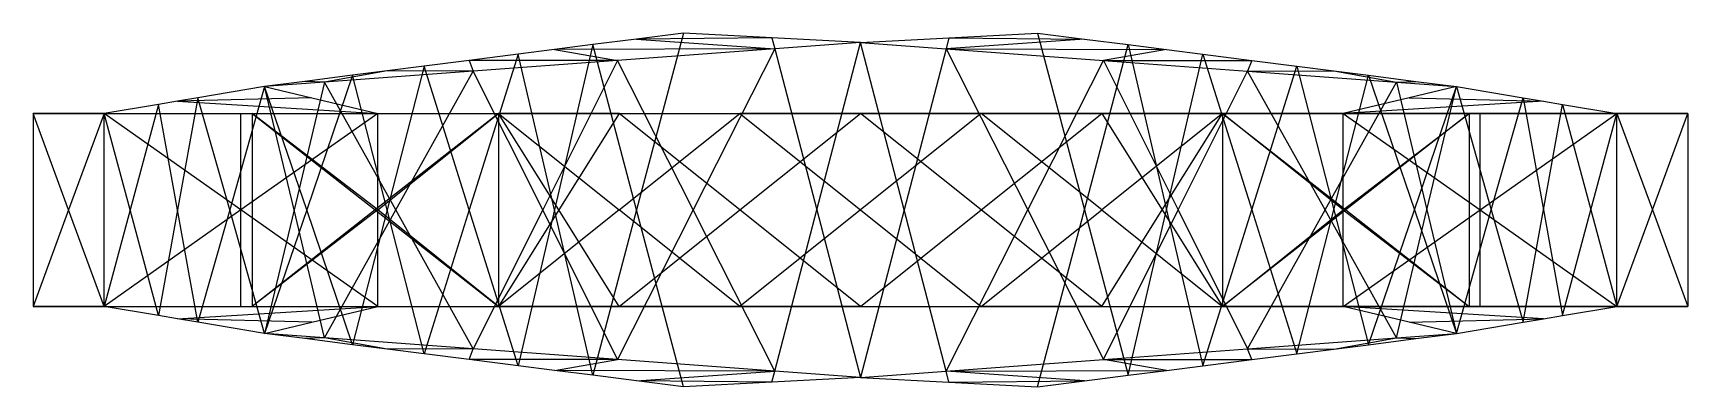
# Model space of a CAD drawing. Header units: metres. Extents: x 2273.2 to 2283.5, y 1394.8 to 1397.
import ezdxf

# ---------------------------------------------------------------- set-up
doc = ezdxf.new("R2010")
doc.units = ezdxf.units.M
for name, color, linetype in [('Cabeça - Diagonais Horizontais', 12, 'Continuous'), ('Cabeça - Diagonais Verticais', 10, 'Continuous'), ('Cabeça - Montantes', 11, 'Continuous')]:
    doc.layers.add(name, color=color, linetype=linetype)

msp = doc.modelspace()

# ---------------------------------------------------------------- linework, layer by layer
at = {"layer": 'Cabeça - Diagonais Horizontais'}
for p, q in [((2273.2, 1396.487, 37.486), (2273.2, 1395.287, 37.486)), ((2274.492, 1395.887, 36), (2273.642, 1396.487, 36)), ((2275.342, 1396.487, 36), (2274.492, 1395.887, 36)), ((2274.492, 1395.887, 36), (2274.492, 1396.487, 36)), ((2274.561, 1396.487, 37.257), (2274.561, 1395.287, 37.257)), ((2274.561, 1396.487, 37.257), (2275.326, 1395.887, 37.129)), ((2276.092, 1396.487, 37), (2275.326, 1395.887, 37.129)), ((2275.342, 1395.887, 36), (2276.092, 1396.487, 36)), ((2276.092, 1396.487, 36), (2276.092, 1395.287, 36)), ((2276.092, 1396.487, 36), (2276.842, 1395.887, 36)), ((2276.467, 1395.887, 37), (2276.092, 1396.487, 37)), ((2276.842, 1396.487, 37), (2276.467, 1395.887, 37)), ((2276.842, 1395.887, 36), (2277.592, 1396.487, 36)), ((2277.592, 1395.887, 37), (2276.842, 1396.487, 37)), ((2277.592, 1396.487, 36), (2278.342, 1395.887, 36)), ((2277.592, 1395.887, 37), (2278.342, 1396.487, 37)), ((2279.092, 1396.487, 36), (2278.342, 1395.887, 36)), ((2279.092, 1395.887, 37), (2278.342, 1396.487, 37)), ((2279.842, 1395.887, 36), (2279.092, 1396.487, 36)), ((2279.092, 1395.887, 37), (2279.842, 1396.487, 37)), ((2280.592, 1396.487, 36), (2279.842, 1395.887, 36)), ((2279.842, 1396.487, 37), (2280.217, 1395.887, 37)), ((2280.217, 1395.887, 37), (2280.592, 1396.487, 37)), ((2280.592, 1396.487, 36), (2280.592, 1395.287, 36)), ((2281.342, 1395.887, 36), (2280.592, 1396.487, 36)), ((2280.592, 1396.487, 37), (2281.358, 1395.887, 37.129)), ((2281.342, 1396.487, 36), (2282.192, 1395.887, 36)), ((2282.124, 1396.487, 37.257), (2281.358, 1395.887, 37.129)), ((2282.124, 1396.487, 37.257), (2282.124, 1395.287, 37.257)), ((2282.192, 1395.887, 36), (2283.042, 1396.487, 36)), ((2282.192, 1395.887, 36), (2282.192, 1396.487, 36)), ((2283.484, 1396.487, 37.486), (2283.484, 1395.287, 37.486)), ((2274.492, 1395.887, 36), (2273.642, 1395.287, 36)), ((2275.342, 1395.287, 36), (2274.492, 1395.887, 36)), ((2274.492, 1395.287, 36), (2274.492, 1395.887, 36)), ((2275.326, 1395.887, 37.129), (2274.561, 1395.287, 37.257)), ((2275.326, 1395.887, 37.129), (2276.092, 1395.287, 37)), ((2276.092, 1395.287, 36), (2275.342, 1395.887, 36)), ((2276.842, 1395.887, 36), (2276.092, 1395.287, 36)), ((2276.467, 1395.887, 37), (2276.092, 1395.287, 37)), ((2276.842, 1395.287, 37), (2276.467, 1395.887, 37)), ((2277.592, 1395.287, 36), (2276.842, 1395.887, 36)), ((2276.842, 1395.287, 37), (2277.592, 1395.887, 37)), ((2278.342, 1395.887, 36), (2277.592, 1395.287, 36)), ((2278.342, 1395.287, 37), (2277.592, 1395.887, 37)), ((2278.342, 1395.887, 36), (2279.092, 1395.287, 36)), ((2278.342, 1395.287, 37), (2279.092, 1395.887, 37)), ((2279.092, 1395.287, 36), (2279.842, 1395.887, 36)), ((2279.842, 1395.287, 37), (2279.092, 1395.887, 37)), ((2279.842, 1395.887, 36), (2280.592, 1395.287, 36)), ((2279.842, 1395.287, 37), (2280.217, 1395.887, 37)), ((2280.217, 1395.887, 37), (2280.592, 1395.287, 37)), ((2280.592, 1395.287, 36), (2281.342, 1395.887, 36)), ((2281.358, 1395.887, 37.129), (2280.592, 1395.287, 37)), ((2281.342, 1395.287, 36), (2282.192, 1395.887, 36)), ((2281.358, 1395.887, 37.129), (2282.124, 1395.287, 37.257)), ((2282.192, 1395.887, 36), (2283.042, 1395.287, 36)), ((2282.192, 1395.287, 36), (2282.192, 1395.887, 36))]:
    msp.add_line(p, q, dxfattribs=at)
at = {"layer": 'Cabeça - Diagonais Horizontais', "extrusion": (1, 7.68616e-16, -7.58979e-16)}
for p, q in [((2273.642, 1395.287, 36), (2273.642, 1396.487, 36)), ((2275.342, 1395.887, 36), (2275.342, 1396.487, 36)), ((2275.342, 1395.287, 36), (2275.342, 1395.887, 36))]:
    msp.add_line(p, q, dxfattribs=at)
at = {"layer": 'Cabeça - Diagonais Horizontais', "extrusion": (-1, 7.68616e-16, -7.58979e-16)}
for p, q in [((2281.342, 1395.887, 36), (2281.342, 1396.487, 36)), ((2283.042, 1395.287, 36), (2283.042, 1396.487, 36)), ((2281.342, 1395.287, 36), (2281.342, 1395.887, 36))]:
    msp.add_line(p, q, dxfattribs=at)
at = {"layer": 'Cabeça - Diagonais Verticais'}
for p, q in [((2276.678, 1396.915, 27.441), (2276.44, 1395.887, 28.048)), ((2276.95, 1395.887, 26.745), (2276.678, 1396.915, 27.441)), ((2277.242, 1396.987, 26), (2276.95, 1395.887, 26.745)), ((2277.792, 1396.958, 26.581), (2276.95, 1396.949, 26.745)), ((2276.95, 1396.949, 26.745), (2277.81, 1396.889, 27.949)), ((2277.242, 1396.987, 26), (2277.242, 1396.987, 26)), ((2277.792, 1396.958, 26.581), (2277.81, 1396.889, 27.949)), ((2278.071, 1395.887, 27.563), (2278.342, 1396.929, 27.162)), ((2278.613, 1395.887, 27.563), (2278.342, 1396.929, 27.162)), ((2278.892, 1396.958, 26.581), (2278.874, 1396.889, 27.949)), ((2279.734, 1396.949, 26.745), (2278.874, 1396.889, 27.949)), ((2278.892, 1396.958, 26.581), (2279.734, 1396.949, 26.745)), ((2279.442, 1396.987, 26), (2279.734, 1395.887, 26.745)), ((2279.734, 1395.887, 26.745), (2280.006, 1396.915, 27.441)), ((2280.006, 1396.915, 27.441), (2280.244, 1395.887, 28.048)), ((2276.215, 1396.856, 28.621), (2275.911, 1395.887, 29.399)), ((2276.831, 1396.817, 29.4), (2275.911, 1396.817, 29.399)), ((2275.911, 1396.817, 29.399), (2275.936, 1396.75, 30.726)), ((2276.44, 1395.887, 28.048), (2276.215, 1396.856, 28.621)), ((2276.831, 1396.817, 29.4), (2276.367, 1395.887, 30.087)), ((2277.81, 1396.889, 27.949), (2276.44, 1396.884, 28.048)), ((2276.44, 1396.884, 28.048), (2276.831, 1396.817, 29.4)), ((2277.302, 1395.887, 28.702), (2276.831, 1396.817, 29.4)), ((2277.81, 1396.889, 27.949), (2277.302, 1395.887, 28.702)), ((2277.81, 1396.889, 27.949), (2278.071, 1395.887, 27.563)), ((2278.874, 1396.889, 27.949), (2278.613, 1395.887, 27.563)), ((2278.874, 1396.889, 27.949), (2280.244, 1396.884, 28.048)), ((2278.874, 1396.889, 27.949), (2279.382, 1395.887, 28.702)), ((2279.382, 1395.887, 28.702), (2279.853, 1396.817, 29.4)), ((2280.244, 1396.884, 28.048), (2279.853, 1396.817, 29.4)), ((2279.853, 1396.817, 29.4), (2280.773, 1396.817, 29.399)), ((2279.853, 1396.817, 29.4), (2280.317, 1395.887, 30.087)), ((2280.244, 1395.887, 28.048), (2280.469, 1396.856, 28.621)), ((2280.469, 1396.856, 28.621), (2280.773, 1395.887, 29.399)), ((2280.773, 1396.817, 29.399), (2280.748, 1396.75, 30.726)), ((2275.185, 1396.724, 31.251), (2274.901, 1395.887, 31.978)), ((2275.4, 1396.752, 30.702), (2275.012, 1396.682, 32.093)), ((2275.4, 1395.887, 30.702), (2275.185, 1396.724, 31.251)), ((2275.63, 1396.781, 30.116), (2275.4, 1395.887, 30.702)), ((2275.936, 1396.75, 30.726), (2275.4, 1396.752, 30.702)), ((2275.455, 1395.887, 31.437), (2275.936, 1396.75, 30.726)), ((2275.911, 1395.887, 29.399), (2275.63, 1396.781, 30.116)), ((2276.367, 1395.887, 30.087), (2275.936, 1396.75, 30.726)), ((2280.317, 1395.887, 30.087), (2280.748, 1396.75, 30.726)), ((2280.748, 1396.75, 30.726), (2281.284, 1396.752, 30.702)), ((2281.229, 1395.887, 31.437), (2280.748, 1396.75, 30.726)), ((2280.773, 1395.887, 29.399), (2281.054, 1396.781, 30.116)), ((2281.054, 1396.781, 30.116), (2281.284, 1395.887, 30.702)), ((2281.284, 1396.752, 30.702), (2281.672, 1396.682, 32.093)), ((2281.284, 1395.887, 30.702), (2281.499, 1396.724, 31.251)), ((2281.499, 1396.724, 31.251), (2281.784, 1395.887, 31.978)), ((2274.639, 1396.654, 32.645), (2274.422, 1395.887, 33.377)), ((2274.901, 1395.887, 31.978), (2274.639, 1396.654, 32.645)), ((2274.823, 1395.887, 32.374), (2274.639, 1396.654, 32.645)), ((2275.012, 1396.682, 32.093), (2274.823, 1395.887, 32.374)), ((2275.012, 1396.682, 32.093), (2274.89, 1396.686, 32.006)), ((2275.455, 1395.887, 31.437), (2275.012, 1396.682, 32.093)), ((2281.229, 1395.887, 31.437), (2281.672, 1396.682, 32.093)), ((2281.672, 1396.682, 32.093), (2281.794, 1396.686, 32.006)), ((2281.672, 1396.682, 32.093), (2281.862, 1395.887, 32.374)), ((2281.784, 1395.887, 31.978), (2282.045, 1396.654, 32.645)), ((2281.862, 1395.887, 32.374), (2282.045, 1396.654, 32.645)), ((2282.045, 1396.654, 32.645), (2282.262, 1395.887, 33.377)), ((2273.979, 1396.543, 34.865), (2273.803, 1395.887, 35.458)), ((2274.098, 1395.887, 34.466), (2273.979, 1396.543, 34.865)), ((2274.932, 1396.585, 34.042), (2274.098, 1396.563, 34.466)), ((2274.224, 1396.585, 34.042), (2274.098, 1395.887, 34.466)), ((2274.098, 1396.563, 34.466), (2275.342, 1396.487, 36)), ((2274.422, 1395.887, 33.377), (2274.224, 1396.585, 34.042)), ((2282.586, 1396.563, 34.466), (2281.342, 1396.487, 36)), ((2281.752, 1396.585, 34.042), (2282.586, 1396.563, 34.466)), ((2282.262, 1395.887, 33.377), (2282.46, 1396.585, 34.042)), ((2282.46, 1396.585, 34.042), (2282.586, 1395.887, 34.466)), ((2282.586, 1395.887, 34.466), (2282.705, 1396.543, 34.865)), ((2282.705, 1396.543, 34.865), (2282.881, 1395.887, 35.458)), ((2273.421, 1395.887, 36.743), (2273.2, 1396.487, 37.486)), ((2273.642, 1396.487, 36), (2273.2, 1396.487, 37.486)), ((2273.642, 1396.487, 36), (2273.421, 1395.887, 36.743)), ((2273.803, 1395.887, 35.458), (2273.642, 1396.487, 36)), ((2275.342, 1395.887, 36), (2274.561, 1396.487, 37.257)), ((2281.342, 1395.887, 36), (2282.124, 1396.487, 37.257)), ((2282.881, 1395.887, 35.458), (2283.042, 1396.487, 36)), ((2283.042, 1396.487, 36), (2283.263, 1395.887, 36.743)), ((2283.042, 1396.487, 36), (2283.484, 1396.487, 37.486)), ((2283.263, 1395.887, 36.743), (2283.484, 1396.487, 37.486)), ((2273.421, 1395.887, 36.743), (2273.2, 1395.287, 37.486)), ((2273.642, 1395.287, 36), (2273.421, 1395.887, 36.743)), ((2273.803, 1395.887, 35.458), (2273.642, 1395.287, 36)), ((2273.979, 1395.23, 34.865), (2273.803, 1395.887, 35.458)), ((2274.098, 1395.887, 34.466), (2273.979, 1395.23, 34.865)), ((2274.224, 1395.189, 34.042), (2274.098, 1395.887, 34.466)), ((2274.422, 1395.887, 33.377), (2274.224, 1395.189, 34.042)), ((2274.639, 1395.119, 32.645), (2274.422, 1395.887, 33.377)), ((2275.342, 1395.887, 36), (2274.561, 1395.287, 37.257)), ((2274.901, 1395.887, 31.978), (2274.639, 1395.119, 32.645)), ((2274.823, 1395.887, 32.374), (2274.639, 1395.119, 32.645)), ((2275.012, 1395.091, 32.093), (2274.823, 1395.887, 32.374)), ((2275.185, 1395.049, 31.251), (2274.901, 1395.887, 31.978)), ((2275.012, 1395.091, 32.093), (2275.455, 1395.887, 31.437)), ((2275.4, 1395.887, 30.702), (2275.185, 1395.049, 31.251)), ((2275.63, 1394.992, 30.116), (2275.4, 1395.887, 30.702)), ((2275.936, 1395.023, 30.726), (2275.455, 1395.887, 31.437)), ((2275.911, 1395.887, 29.399), (2275.63, 1394.992, 30.116)), ((2276.215, 1394.918, 28.621), (2275.911, 1395.887, 29.399)), ((2276.367, 1395.887, 30.087), (2275.936, 1395.023, 30.726)), ((2276.44, 1395.887, 28.048), (2276.215, 1394.918, 28.621)), ((2276.831, 1394.957, 29.4), (2276.367, 1395.887, 30.087)), ((2276.678, 1394.859, 27.441), (2276.44, 1395.887, 28.048)), ((2276.95, 1395.887, 26.745), (2276.678, 1394.859, 27.441)), ((2277.302, 1395.887, 28.702), (2276.831, 1394.957, 29.4)), ((2277.242, 1394.787, 26), (2276.95, 1395.887, 26.745)), ((2277.81, 1394.884, 27.949), (2277.302, 1395.887, 28.702)), ((2277.81, 1394.884, 27.949), (2278.071, 1395.887, 27.563)), ((2278.071, 1395.887, 27.563), (2278.342, 1394.845, 27.162)), ((2278.613, 1395.887, 27.563), (2278.342, 1394.845, 27.162)), ((2278.874, 1394.884, 27.949), (2278.613, 1395.887, 27.563)), ((2278.874, 1394.884, 27.949), (2279.382, 1395.887, 28.702)), ((2279.382, 1395.887, 28.702), (2279.853, 1394.957, 29.4)), ((2279.442, 1394.787, 26), (2279.734, 1395.887, 26.745)), ((2279.734, 1395.887, 26.745), (2280.006, 1394.859, 27.441)), ((2279.853, 1394.957, 29.4), (2280.317, 1395.887, 30.087)), ((2280.006, 1394.859, 27.441), (2280.244, 1395.887, 28.048)), ((2280.244, 1395.887, 28.048), (2280.469, 1394.918, 28.621)), ((2280.317, 1395.887, 30.087), (2280.748, 1395.023, 30.726)), ((2280.469, 1394.918, 28.621), (2280.773, 1395.887, 29.399)), ((2280.748, 1395.023, 30.726), (2281.229, 1395.887, 31.437)), ((2280.773, 1395.887, 29.399), (2281.054, 1394.992, 30.116)), ((2281.054, 1394.992, 30.116), (2281.284, 1395.887, 30.702)), ((2281.672, 1395.091, 32.093), (2281.229, 1395.887, 31.437)), ((2281.284, 1395.887, 30.702), (2281.499, 1395.049, 31.251)), ((2281.342, 1395.887, 36), (2282.124, 1395.287, 37.257)), ((2281.499, 1395.049, 31.251), (2281.784, 1395.887, 31.978)), ((2281.672, 1395.091, 32.093), (2281.862, 1395.887, 32.374)), ((2281.784, 1395.887, 31.978), (2282.045, 1395.119, 32.645)), ((2281.862, 1395.887, 32.374), (2282.045, 1395.119, 32.645)), ((2282.045, 1395.119, 32.645), (2282.262, 1395.887, 33.377)), ((2282.262, 1395.887, 33.377), (2282.46, 1395.189, 34.042)), ((2282.46, 1395.189, 34.042), (2282.586, 1395.887, 34.466)), ((2282.586, 1395.887, 34.466), (2282.705, 1395.23, 34.865)), ((2282.705, 1395.23, 34.865), (2282.881, 1395.887, 35.458)), ((2282.881, 1395.887, 35.458), (2283.042, 1395.287, 36)), ((2283.042, 1395.287, 36), (2283.263, 1395.887, 36.743)), ((2283.263, 1395.887, 36.743), (2283.484, 1395.287, 37.486)), ((2273.642, 1395.287, 36), (2273.2, 1395.287, 37.486)), ((2274.098, 1395.21, 34.466), (2275.342, 1395.287, 36)), ((2282.586, 1395.21, 34.466), (2281.342, 1395.287, 36)), ((2283.042, 1395.287, 36), (2283.484, 1395.287, 37.486)), ((2274.932, 1395.189, 34.042), (2274.098, 1395.21, 34.466)), ((2281.752, 1395.189, 34.042), (2282.586, 1395.21, 34.466)), ((2275.012, 1395.091, 32.093), (2274.89, 1395.087, 32.006)), ((2275.4, 1395.022, 30.702), (2275.012, 1395.091, 32.093)), ((2281.284, 1395.022, 30.702), (2281.672, 1395.091, 32.093)), ((2281.672, 1395.091, 32.093), (2281.794, 1395.087, 32.006)), ((2275.936, 1395.023, 30.726), (2275.4, 1395.022, 30.702)), ((2275.911, 1394.957, 29.399), (2275.936, 1395.023, 30.726)), ((2276.831, 1394.957, 29.4), (2275.911, 1394.957, 29.399)), ((2276.44, 1394.889, 28.048), (2276.831, 1394.957, 29.4)), ((2280.244, 1394.889, 28.048), (2279.853, 1394.957, 29.4)), ((2279.853, 1394.957, 29.4), (2280.773, 1394.957, 29.399)), ((2280.773, 1394.957, 29.399), (2280.748, 1395.023, 30.726)), ((2280.748, 1395.023, 30.726), (2281.284, 1395.022, 30.702)), ((2277.81, 1394.884, 27.949), (2276.44, 1394.889, 28.048)), ((2276.95, 1394.824, 26.745), (2277.81, 1394.884, 27.949)), ((2277.792, 1394.816, 26.581), (2277.81, 1394.884, 27.949)), ((2278.874, 1394.884, 27.949), (2280.244, 1394.889, 28.048)), ((2279.734, 1394.824, 26.745), (2278.874, 1394.884, 27.949)), ((2278.892, 1394.816, 26.581), (2278.874, 1394.884, 27.949)), ((2277.792, 1394.816, 26.581), (2276.95, 1394.824, 26.745)), ((2277.242, 1394.787, 26), (2277.242, 1394.787, 26)), ((2278.892, 1394.816, 26.581), (2279.734, 1394.824, 26.745))]:
    msp.add_line(p, q, dxfattribs=at)
at = {"layer": 'Cabeça - Diagonais Verticais', "extrusion": (5.46571e-16, 1, -2.22045e-16)}
for p, q in [((2273.2, 1396.487, 37.486), (2274.561, 1396.487, 37.257)), ((2273.642, 1396.487, 36), (2274.561, 1396.487, 37.257)), ((2274.561, 1396.487, 37.257), (2275.342, 1396.487, 36)), ((2275.342, 1396.487, 36), (2276.092, 1396.487, 37)), ((2276.842, 1396.487, 36), (2276.092, 1396.487, 37)), ((2276.842, 1396.487, 36), (2277.592, 1396.487, 37)), ((2278.342, 1396.487, 36), (2277.592, 1396.487, 37))]:
    msp.add_line(p, q, dxfattribs=at)
at = {"layer": 'Cabeça - Diagonais Verticais', "extrusion": (-5.46571e-16, 1, -2.22045e-16)}
for p, q in [((2278.342, 1396.487, 36), (2279.092, 1396.487, 37)), ((2279.842, 1396.487, 36), (2279.092, 1396.487, 37)), ((2279.842, 1396.487, 36), (2280.592, 1396.487, 37)), ((2281.342, 1396.487, 36), (2280.592, 1396.487, 37)), ((2282.124, 1396.487, 37.257), (2281.342, 1396.487, 36)), ((2283.484, 1396.487, 37.486), (2282.124, 1396.487, 37.257)), ((2283.042, 1396.487, 36), (2282.124, 1396.487, 37.257))]:
    msp.add_line(p, q, dxfattribs=at)
at = {"layer": 'Cabeça - Diagonais Verticais', "extrusion": (5.46571e-16, -1, -2.22045e-16)}
for p, q in [((2273.2, 1395.287, 37.486), (2274.561, 1395.287, 37.257)), ((2273.642, 1395.287, 36), (2274.561, 1395.287, 37.257)), ((2274.561, 1395.287, 37.257), (2275.342, 1395.287, 36)), ((2275.342, 1395.287, 36), (2276.092, 1395.287, 37)), ((2276.842, 1395.287, 36), (2276.092, 1395.287, 37)), ((2276.842, 1395.287, 36), (2277.592, 1395.287, 37)), ((2278.342, 1395.287, 36), (2277.592, 1395.287, 37))]:
    msp.add_line(p, q, dxfattribs=at)
at = {"layer": 'Cabeça - Diagonais Verticais', "extrusion": (-5.46571e-16, -1, -2.22045e-16)}
for p, q in [((2278.342, 1395.287, 36), (2279.092, 1395.287, 37)), ((2279.842, 1395.287, 36), (2279.092, 1395.287, 37)), ((2279.842, 1395.287, 36), (2280.592, 1395.287, 37)), ((2281.342, 1395.287, 36), (2280.592, 1395.287, 37)), ((2282.124, 1395.287, 37.257), (2281.342, 1395.287, 36)), ((2283.484, 1395.287, 37.486), (2282.124, 1395.287, 37.257)), ((2283.042, 1395.287, 36), (2282.124, 1395.287, 37.257))]:
    msp.add_line(p, q, dxfattribs=at)
at = {"layer": 'Cabeça - Montantes'}
for p, q in [((2276.678, 1396.915, 27.441), (2276.44, 1396.884, 28.048)), ((2276.95, 1396.949, 26.745), (2276.678, 1396.915, 27.441)), ((2277.242, 1396.987, 26), (2276.95, 1396.949, 26.745)), ((2278.342, 1396.929, 27.162), (2277.242, 1396.987, 26)), ((2278.342, 1396.929, 27.162), (2277.81, 1396.889, 27.949)), ((2278.342, 1396.929, 27.162), (2279.442, 1396.987, 26)), ((2278.342, 1396.929, 27.162), (2278.874, 1396.889, 27.949)), ((2279.442, 1396.987, 26), (2279.734, 1396.949, 26.745)), ((2279.734, 1396.949, 26.745), (2280.006, 1396.915, 27.441)), ((2280.006, 1396.915, 27.441), (2280.244, 1396.884, 28.048)), ((2275.911, 1396.817, 29.399), (2275.63, 1396.781, 30.116)), ((2276.215, 1396.856, 28.621), (2275.911, 1396.817, 29.399)), ((2276.831, 1396.817, 29.4), (2275.936, 1396.75, 30.726)), ((2276.44, 1396.884, 28.048), (2276.215, 1396.856, 28.621)), ((2277.81, 1396.889, 27.949), (2276.831, 1396.817, 29.4)), ((2278.874, 1396.889, 27.949), (2279.853, 1396.817, 29.4)), ((2279.853, 1396.817, 29.4), (2280.748, 1396.75, 30.726)), ((2280.244, 1396.884, 28.048), (2280.469, 1396.856, 28.621)), ((2280.469, 1396.856, 28.621), (2280.773, 1396.817, 29.399)), ((2280.773, 1396.817, 29.399), (2281.054, 1396.781, 30.116)), ((2275.185, 1396.724, 31.251), (2274.89, 1396.686, 32.006)), ((2275.936, 1396.75, 30.726), (2275.012, 1396.682, 32.093)), ((2275.4, 1396.752, 30.702), (2275.185, 1396.724, 31.251)), ((2275.63, 1396.781, 30.116), (2275.4, 1396.752, 30.702)), ((2280.748, 1396.75, 30.726), (2281.672, 1396.682, 32.093)), ((2281.054, 1396.781, 30.116), (2281.284, 1396.752, 30.702)), ((2281.284, 1396.752, 30.702), (2281.499, 1396.724, 31.251)), ((2281.499, 1396.724, 31.251), (2281.794, 1396.686, 32.006)), ((2274.639, 1396.654, 32.645), (2274.224, 1396.585, 34.042)), ((2274.89, 1396.686, 32.006), (2274.639, 1396.654, 32.645)), ((2275.012, 1396.682, 32.093), (2274.639, 1396.654, 32.645)), ((2274.639, 1396.654, 32.645), (2274.932, 1396.585, 34.042)), ((2281.672, 1396.682, 32.093), (2282.045, 1396.654, 32.645)), ((2282.045, 1396.654, 32.645), (2281.752, 1396.585, 34.042)), ((2281.794, 1396.686, 32.006), (2282.045, 1396.654, 32.645)), ((2282.045, 1396.654, 32.645), (2282.46, 1396.585, 34.042)), ((2273.979, 1396.543, 34.865), (2273.642, 1396.487, 36)), ((2274.098, 1396.563, 34.466), (2273.979, 1396.543, 34.865)), ((2274.224, 1396.585, 34.042), (2274.098, 1396.563, 34.466)), ((2274.932, 1396.585, 34.042), (2275.342, 1396.487, 36)), ((2281.752, 1396.585, 34.042), (2281.342, 1396.487, 36)), ((2282.46, 1396.585, 34.042), (2282.586, 1396.563, 34.466)), ((2282.586, 1396.563, 34.466), (2282.705, 1396.543, 34.865)), ((2282.705, 1396.543, 34.865), (2283.042, 1396.487, 36)), ((2273.642, 1396.487, 36), (2274.492, 1396.487, 36)), ((2274.492, 1396.487, 36), (2275.342, 1396.487, 36)), ((2275.342, 1396.487, 36), (2276.092, 1396.487, 36)), ((2276.092, 1396.487, 36), (2276.842, 1396.487, 36)), ((2276.842, 1396.487, 36), (2277.592, 1396.487, 36)), ((2277.592, 1396.487, 36), (2278.342, 1396.487, 36)), ((2278.342, 1396.487, 36), (2279.092, 1396.487, 36)), ((2279.092, 1396.487, 36), (2279.842, 1396.487, 36)), ((2279.842, 1396.487, 36), (2280.592, 1396.487, 36)), ((2280.592, 1396.487, 36), (2281.342, 1396.487, 36)), ((2281.342, 1396.487, 36), (2282.192, 1396.487, 36)), ((2282.192, 1396.487, 36), (2283.042, 1396.487, 36)), ((2273.979, 1395.23, 34.865), (2273.642, 1395.287, 36)), ((2273.642, 1395.287, 36), (2274.492, 1395.287, 36)), ((2274.492, 1395.287, 36), (2275.342, 1395.287, 36)), ((2274.932, 1395.189, 34.042), (2275.342, 1395.287, 36)), ((2275.342, 1395.287, 36), (2276.092, 1395.287, 36)), ((2276.092, 1395.287, 36), (2276.842, 1395.287, 36)), ((2276.842, 1395.287, 36), (2277.592, 1395.287, 36)), ((2277.592, 1395.287, 36), (2278.342, 1395.287, 36)), ((2278.342, 1395.287, 36), (2279.092, 1395.287, 36)), ((2279.092, 1395.287, 36), (2279.842, 1395.287, 36)), ((2279.842, 1395.287, 36), (2280.592, 1395.287, 36)), ((2280.592, 1395.287, 36), (2281.342, 1395.287, 36)), ((2281.752, 1395.189, 34.042), (2281.342, 1395.287, 36)), ((2281.342, 1395.287, 36), (2282.192, 1395.287, 36)), ((2282.192, 1395.287, 36), (2283.042, 1395.287, 36)), ((2282.705, 1395.23, 34.865), (2283.042, 1395.287, 36)), ((2274.098, 1395.21, 34.466), (2273.979, 1395.23, 34.865)), ((2274.224, 1395.189, 34.042), (2274.098, 1395.21, 34.466)), ((2274.639, 1395.119, 32.645), (2274.224, 1395.189, 34.042)), ((2274.639, 1395.119, 32.645), (2274.932, 1395.189, 34.042)), ((2282.045, 1395.119, 32.645), (2281.752, 1395.189, 34.042)), ((2282.045, 1395.119, 32.645), (2282.46, 1395.189, 34.042)), ((2282.46, 1395.189, 34.042), (2282.586, 1395.21, 34.466)), ((2282.586, 1395.21, 34.466), (2282.705, 1395.23, 34.865)), ((2274.89, 1395.087, 32.006), (2274.639, 1395.119, 32.645)), ((2275.012, 1395.091, 32.093), (2274.639, 1395.119, 32.645)), ((2275.185, 1395.049, 31.251), (2274.89, 1395.087, 32.006)), ((2275.936, 1395.023, 30.726), (2275.012, 1395.091, 32.093)), ((2275.4, 1395.022, 30.702), (2275.185, 1395.049, 31.251)), ((2280.748, 1395.023, 30.726), (2281.672, 1395.091, 32.093)), ((2281.284, 1395.022, 30.702), (2281.499, 1395.049, 31.251)), ((2281.499, 1395.049, 31.251), (2281.794, 1395.087, 32.006)), ((2281.672, 1395.091, 32.093), (2282.045, 1395.119, 32.645)), ((2281.794, 1395.087, 32.006), (2282.045, 1395.119, 32.645)), ((2275.63, 1394.992, 30.116), (2275.4, 1395.022, 30.702)), ((2275.911, 1394.957, 29.399), (2275.63, 1394.992, 30.116)), ((2276.215, 1394.918, 28.621), (2275.911, 1394.957, 29.399)), ((2276.831, 1394.957, 29.4), (2275.936, 1395.023, 30.726)), ((2277.81, 1394.884, 27.949), (2276.831, 1394.957, 29.4)), ((2278.874, 1394.884, 27.949), (2279.853, 1394.957, 29.4)), ((2279.853, 1394.957, 29.4), (2280.748, 1395.023, 30.726)), ((2280.469, 1394.918, 28.621), (2280.773, 1394.957, 29.399)), ((2280.773, 1394.957, 29.399), (2281.054, 1394.992, 30.116)), ((2281.054, 1394.992, 30.116), (2281.284, 1395.022, 30.702)), ((2276.44, 1394.889, 28.048), (2276.215, 1394.918, 28.621)), ((2276.678, 1394.859, 27.441), (2276.44, 1394.889, 28.048)), ((2276.95, 1394.824, 26.745), (2276.678, 1394.859, 27.441)), ((2278.342, 1394.845, 27.162), (2277.792, 1394.816, 26.581)), ((2278.342, 1394.845, 27.162), (2277.81, 1394.884, 27.949)), ((2278.342, 1394.845, 27.162), (2278.874, 1394.884, 27.949)), ((2278.342, 1394.845, 27.162), (2278.892, 1394.816, 26.581)), ((2279.734, 1394.824, 26.745), (2280.006, 1394.859, 27.441)), ((2280.006, 1394.859, 27.441), (2280.244, 1394.889, 28.048)), ((2280.244, 1394.889, 28.048), (2280.469, 1394.918, 28.621)), ((2277.242, 1394.787, 26), (2276.95, 1394.824, 26.745)), ((2277.792, 1394.816, 26.581), (2277.242, 1394.787, 26)), ((2278.892, 1394.816, 26.581), (2279.442, 1394.787, 26)), ((2279.442, 1394.787, 26), (2279.734, 1394.824, 26.745))]:
    msp.add_line(p, q, dxfattribs=at)
at = {"layer": 'Cabeça - Montantes', "extrusion": (5.46571e-16, 1, -2.22045e-16)}
for p, q in [((2274.561, 1396.487, 37.257), (2276.092, 1396.487, 37)), ((2276.092, 1396.487, 37), (2276.842, 1396.487, 37)), ((2276.842, 1396.487, 37), (2277.592, 1396.487, 37)), ((2277.592, 1396.487, 37), (2278.342, 1396.487, 37))]:
    msp.add_line(p, q, dxfattribs=at)
at = {"layer": 'Cabeça - Montantes', "extrusion": (-5.46571e-16, 1, -2.22045e-16)}
for p, q in [((2279.092, 1396.487, 37), (2278.342, 1396.487, 37)), ((2279.842, 1396.487, 37), (2279.092, 1396.487, 37)), ((2280.592, 1396.487, 37), (2279.842, 1396.487, 37)), ((2282.124, 1396.487, 37.257), (2280.592, 1396.487, 37))]:
    msp.add_line(p, q, dxfattribs=at)
at = {"layer": 'Cabeça - Montantes', "extrusion": (5.46571e-16, -1, -2.22045e-16)}
msp.add_line((2274.561, 1395.287, 37.257), (2276.092, 1395.287, 37), dxfattribs=at)
at = {"layer": 'Cabeça - Montantes', "extrusion": (-1.50568e-13, -1, -2.22045e-16)}
for p, q in [((2276.842, 1395.287, 37), (2276.092, 1395.287, 37)), ((2277.592, 1395.287, 37), (2276.842, 1395.287, 37)), ((2278.342, 1395.287, 37), (2277.592, 1395.287, 37))]:
    msp.add_line(p, q, dxfattribs=at)
at = {"layer": 'Cabeça - Montantes', "extrusion": (1.50568e-13, -1, -2.22045e-16)}
for p, q in [((2278.342, 1395.287, 37), (2279.092, 1395.287, 37)), ((2279.092, 1395.287, 37), (2279.842, 1395.287, 37)), ((2279.842, 1395.287, 37), (2280.592, 1395.287, 37))]:
    msp.add_line(p, q, dxfattribs=at)
at = {"layer": 'Cabeça - Montantes', "extrusion": (-5.46571e-16, -1, -2.22045e-16)}
msp.add_line((2282.124, 1395.287, 37.257), (2280.592, 1395.287, 37), dxfattribs=at)

doc.saveas('drawing.dxf')
